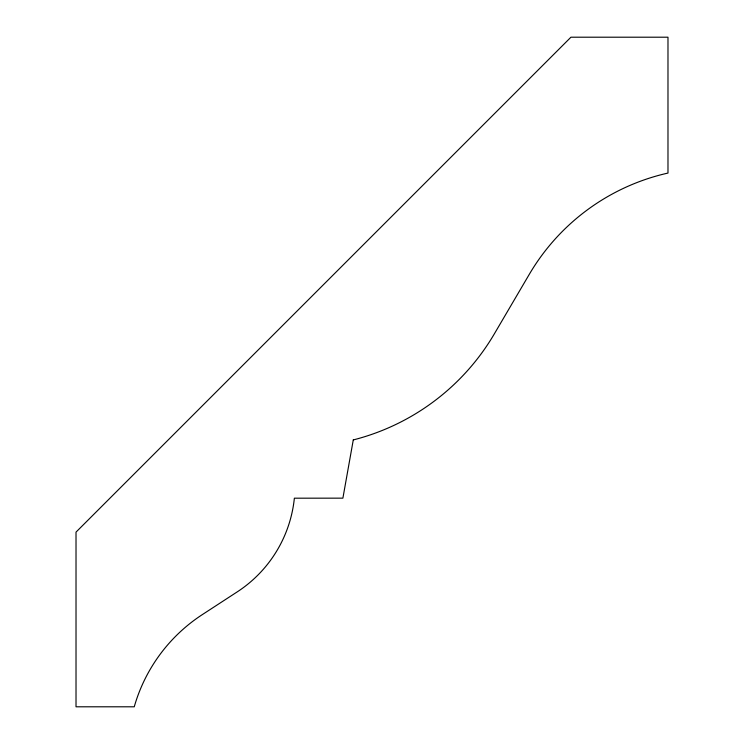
<?xml version="1.0" encoding="UTF-8"?>
<svg xmlns="http://www.w3.org/2000/svg" width="744" height="744" viewBox="0 0 744 744"><rect width="100%" height="100%" fill="white"/><g stroke="black" fill="none" stroke-linecap="round" stroke-linejoin="round"><path stroke-width="1.12" d="M353.279 439.927L342.891 498.154L294.364 498.192A127.27 127.27 0 0 1 237.178 591.917L202.322 614.609A163.624 163.624 0 0 0 134.245 706.8L76.018 706.8L76.018 532.118L570.936 37.2L667.982 37.2L667.982 173.064A215.732 215.732 0 0 0 529.319 274.285L494.332 333.879A229.236 229.236 0 0 1 353.279 439.927"/></g></svg>
